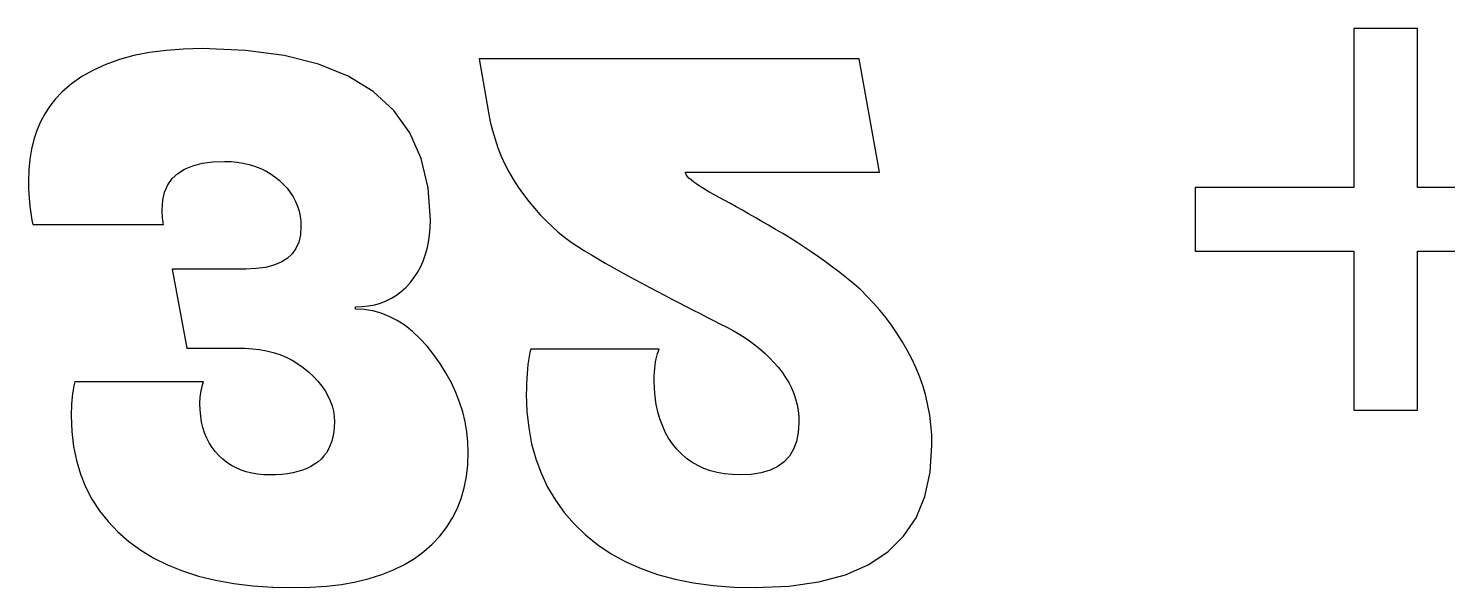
# Model space of a CAD drawing. Extents: x -28 to 1088, y -1245 to 28.
# Drawn here: x 289.8 to 513, y -885.7 to -797.8 of the extents above; entities that cross this region are included whole.
import ezdxf

# ---------------------------------------------------------------- set-up
doc = ezdxf.new("R2010")
doc.units = 0
doc.header["$MEASUREMENT"] = 0
doc.layers.get('0').update_dxf_attribs({"linetype": 'CONTINUOUS'})

msp = doc.modelspace()

# ---------------------------------------------------------------- linework, layer by layer
at = {"color": 7}
for p, q in [((498.302684, -797.750919), (498.302684, -822.750919)), ((508.302684, -822.750919), (508.302684, -797.750919)), ((420.485929, -802.534021), (360.689569, -802.534021)), ((393.160204, -820.370018), (423.687288, -820.370018)), ((498.302684, -822.750919), (473.302684, -822.750919)), ((533.302684, -822.750919), (508.302684, -822.750919)), ((290.488905, -828.602027), (311.068905, -828.602027)), ((473.302684, -832.750919), (498.302684, -832.750919)), ((498.302684, -832.750919), (498.302684, -857.750919)), ((508.302684, -857.750919), (508.302684, -832.750919)), ((508.302684, -832.750919), (533.302684, -832.750919)), ((389.044222, -848.153009), (368.807228, -848.153009)), ((317.357228, -853.298009), (297.120234, -853.298009))]:
    msp.add_line(p, q, dxfattribs=at)
at = {"color": 7, "ltscale": 0.25}
for p, q in [((508.302684, -797.750919), (498.302684, -797.750919)), ((473.302684, -822.750919), (473.302684, -832.750919)), ((498.302684, -857.750919), (508.302684, -857.750919))]:
    msp.add_line(p, q, dxfattribs=at)
at = {"color": 7, "ltscale": 0.065591}
msp.add_line((311.453093, -801.207755), (308.851972, -801.550761), dxfattribs=at)
at = {"color": 7, "ltscale": 0.069163}
msp.add_line((314.211945, -801.001933), (311.453093, -801.207755), dxfattribs=at)
at = {"color": 7, "ltscale": 0.072937}
msp.add_line((317.128617, -800.933341), (314.211945, -801.001933), dxfattribs=at)
at = {"color": 7, "ltscale": 0.170661}
msp.add_line((323.949708, -801.203179), (317.128617, -800.933341), dxfattribs=at)
at = {"color": 7, "ltscale": 0.153915}
msp.add_line((330.052846, -802.012648), (323.949708, -801.203179), dxfattribs=at)
at = {"color": 7, "ltscale": 0.054062}
msp.add_line((301.995441, -803.402975), (300.025422, -804.294764), dxfattribs=at)
at = {"color": 7, "ltscale": 0.05644}
msp.add_line((304.123191, -802.648371), (301.995441, -803.402975), dxfattribs=at)
at = {"color": 7, "ltscale": 0.059185}
msp.add_line((306.408671, -802.030951), (304.123191, -802.648371), dxfattribs=at)
at = {"color": 7, "ltscale": 0.062251}
msp.add_line((308.851972, -801.550761), (306.408671, -802.030951), dxfattribs=at)
at = {"color": 7, "ltscale": 0.138788}
msp.add_line((335.437941, -803.361793), (330.052846, -802.012648), dxfattribs=at)
at = {"color": 7, "ltscale": 0.125869}
msp.add_line((340.104994, -805.250569), (335.437941, -803.361793), dxfattribs=at)
at = {"color": 7, "ltscale": 0.214756}
msp.add_line((360.689569, -802.534021), (362.175899, -810.994686), dxfattribs=at)
at = {"color": 7, "ltscale": 0.453026}
msp.add_line((423.687288, -820.370018), (420.485929, -802.534021), dxfattribs=at)
at = {"color": 7, "ltscale": 0.050603}
msp.add_line((298.213224, -805.323737), (296.558845, -806.489939), dxfattribs=at)
at = {"color": 7, "ltscale": 0.052099}
msp.add_line((300.025422, -804.294764), (298.213224, -805.323737), dxfattribs=at)
at = {"color": 7, "ltscale": 0.115901}
msp.add_line((344.054093, -807.679021), (340.104994, -805.250569), dxfattribs=at)
at = {"color": 7, "ltscale": 0.036146}
msp.add_line((295.062198, -807.793371), (294.062968, -808.83836), dxfattribs=at)
at = {"color": 7, "ltscale": 0.049617}
msp.add_line((296.558845, -806.489939), (295.062198, -807.793371), dxfattribs=at)
at = {"color": 7, "ltscale": 0.109685}
msp.add_line((347.28515, -810.647104), (344.054093, -807.679021), dxfattribs=at)
at = {"color": 7, "ltscale": 0.035913}
msp.add_line((293.168891, -809.961137), (292.379968, -811.161613), dxfattribs=at)
at = {"color": 7, "ltscale": 0.035882}
for p, q in [((294.062968, -808.83836), (293.168891, -809.961137)), ((362.457176, -812.41987), (362.797849, -813.814144))]:
    msp.add_line(p, q, dxfattribs=at)
at = {"color": 7, "ltscale": 0.036856}
msp.add_line((291.696289, -812.439877), (291.117764, -813.795841), dxfattribs=at)
at = {"color": 7, "ltscale": 0.03624}
msp.add_line((292.379968, -811.161613), (291.696289, -812.439877), dxfattribs=at)
at = {"color": 7, "ltscale": 0.107876}
msp.add_line((349.798165, -814.154863), (347.28515, -810.647104), dxfattribs=at)
at = {"color": 7, "ltscale": 0.036317}
msp.add_line((362.175899, -810.994686), (362.457176, -812.41987), dxfattribs=at)
at = {"color": 7, "ltscale": 0.037747}
msp.add_line((291.117764, -813.795841), (290.644392, -815.229594), dxfattribs=at)
at = {"color": 7, "ltscale": 0.11069}
msp.add_line((351.593227, -818.202252), (349.798165, -814.154863), dxfattribs=at)
at = {"color": 7, "ltscale": 0.035523}
msp.add_line((362.797849, -813.814144), (363.198008, -815.177555), dxfattribs=at)
at = {"color": 7, "ltscale": 0.040271}
msp.add_line((290.276264, -816.74109), (290.01329, -818.33033), dxfattribs=at)
at = {"color": 7, "ltscale": 0.038892}
msp.add_line((290.644392, -815.229594), (290.276264, -816.74109), dxfattribs=at)
at = {"color": 7, "ltscale": 0.035241}
msp.add_line((363.198008, -815.177555), (363.657652, -816.510146), dxfattribs=at)
at = {"color": 7, "ltscale": 0.035035}
msp.add_line((363.657652, -816.510146), (364.176782, -817.811828), dxfattribs=at)
at = {"color": 7, "ltscale": 0.041861}
msp.add_line((290.01329, -818.33033), (289.85547, -819.997314), dxfattribs=at)
at = {"color": 7, "ltscale": 0.038059}
msp.add_line((315.658258, -819.334181), (317.133103, -818.956857), dxfattribs=at)
at = {"color": 7, "ltscale": 0.042172}
msp.add_line((317.133103, -818.956857), (318.804708, -818.730489), dxfattribs=at)
at = {"color": 7, "ltscale": 0.046743}
msp.add_line((318.804708, -818.730489), (320.672893, -818.655033), dxfattribs=at)
at = {"color": 7, "ltscale": 0.025308}
msp.add_line((320.672893, -818.655033), (321.684774, -818.684731), dxfattribs=at)
at = {"color": 7, "ltscale": 0.024539}
msp.add_line((321.684774, -818.684731), (322.662291, -818.773914), dxfattribs=at)
at = {"color": 7, "ltscale": 0.023872}
msp.add_line((322.662291, -818.773914), (323.605536, -818.922538), dxfattribs=at)
at = {"color": 7, "ltscale": 0.023312}
msp.add_line((323.605536, -818.922538), (324.514506, -819.130647), dxfattribs=at)
at = {"color": 7, "ltscale": 0.022865}
msp.add_line((324.514506, -819.130647), (325.389113, -819.398197), dxfattribs=at)
at = {"color": 7, "ltscale": 0.117795}
msp.add_line((352.670246, -822.789318), (351.593227, -818.202252), dxfattribs=at)
at = {"color": 7, "ltscale": 0.034908}
msp.add_line((364.176782, -817.811828), (364.755307, -819.082646), dxfattribs=at)
at = {"color": 7, "ltscale": 0.03486}
msp.add_line((364.755307, -819.082646), (365.393228, -820.322555), dxfattribs=at)
at = {"color": 7, "ltscale": 0.043638}
msp.add_line((289.85547, -819.997314), (289.802893, -821.742042), dxfattribs=at)
at = {"color": 7, "ltscale": 0.029958}
msp.add_line((311.725219, -822.352553), (312.413474, -821.371581), dxfattribs=at)
at = {"color": 7, "ltscale": 0.030332}
msp.add_line((312.413474, -821.371581), (313.298399, -820.541521), dxfattribs=at)
at = {"color": 7, "ltscale": 0.031929}
msp.add_line((313.298399, -820.541521), (314.379994, -819.862373), dxfattribs=at)
at = {"color": 7, "ltscale": 0.034577}
msp.add_line((314.379994, -819.862373), (315.658258, -819.334181), dxfattribs=at)
at = {"color": 7, "ltscale": 0.022545}
msp.add_line((325.389113, -819.398197), (326.229536, -819.725188), dxfattribs=at)
at = {"color": 7, "ltscale": 0.022348}
msp.add_line((326.229536, -819.725188), (327.035595, -820.111619), dxfattribs=at)
at = {"color": 7, "ltscale": 0.022282}
msp.add_line((327.035595, -820.111619), (327.807291, -820.557536), dxfattribs=at)
at = {"color": 7, "ltscale": 0.022351}
msp.add_line((327.807291, -820.557536), (328.544804, -821.062894), dxfattribs=at)
at = {"color": 7, "ltscale": 0.022546}
msp.add_line((328.544804, -821.062894), (329.247863, -821.627692), dxfattribs=at)
at = {"color": 7, "ltscale": 0.034895}
msp.add_line((365.393228, -820.322555), (366.090635, -821.531644), dxfattribs=at)
at = {"color": 7, "ltscale": 0.002859}
msp.add_line((393.160204, -820.484368), (393.160204, -820.370018), dxfattribs=at)
at = {"color": 7, "ltscale": 0.006552}
msp.add_line((393.266614, -820.72388), (393.160204, -820.484368), dxfattribs=at)
at = {"color": 7, "ltscale": 0.007957}
msp.add_line((393.44839, -820.98515), (393.266614, -820.72388), dxfattribs=at)
at = {"color": 7, "ltscale": 0.009561}
msp.add_line((393.705622, -821.268132), (393.44839, -820.98515), dxfattribs=at)
at = {"color": 7, "ltscale": 0.011278}
msp.add_line((394.03831, -821.572827), (393.705622, -821.268132), dxfattribs=at)
at = {"color": 7, "ltscale": 0.016122}
msp.add_line((289.802893, -821.742042), (289.809801, -822.386872), dxfattribs=at)
at = {"color": 7, "ltscale": 0.016358}
msp.add_line((289.809801, -822.386872), (289.830348, -823.040853), dxfattribs=at)
at = {"color": 7, "ltscale": 0.0166}
msp.add_line((289.830348, -823.040853), (289.864621, -823.703986), dxfattribs=at)
at = {"color": 7, "ltscale": 0.01685}
msp.add_line((289.864621, -823.703986), (289.912622, -824.37627), dxfattribs=at)
at = {"color": 7, "ltscale": 0.032907}
msp.add_line((310.938539, -824.767277), (311.233544, -823.484482), dxfattribs=at)
at = {"color": 7, "ltscale": 0.030853}
msp.add_line((311.233544, -823.484482), (311.725219, -822.352553), dxfattribs=at)
at = {"color": 7, "ltscale": 0.022287}
msp.add_line((329.247863, -821.627692), (329.899601, -822.23596), dxfattribs=at)
at = {"color": 7, "ltscale": 0.021565}
msp.add_line((329.899601, -822.23596), (330.482702, -822.871638), dxfattribs=at)
at = {"color": 7, "ltscale": 0.020982}
msp.add_line((330.482702, -822.871638), (330.997166, -823.534771), dxfattribs=at)
at = {"color": 7, "ltscale": 0.020551}
msp.add_line((330.997166, -823.534771), (331.443083, -824.225358), dxfattribs=at)
at = {"color": 7, "ltscale": 0.128481}
msp.add_line((353.029222, -827.916015), (352.670246, -822.789318), dxfattribs=at)
at = {"color": 7, "ltscale": 0.03501}
msp.add_line((366.090635, -821.531644), (366.847527, -822.70987), dxfattribs=at)
at = {"color": 7, "ltscale": 0.035203}
msp.add_line((366.847527, -822.70987), (367.663905, -823.857186), dxfattribs=at)
at = {"color": 7, "ltscale": 0.013065}
msp.add_line((394.446454, -821.899234), (394.03831, -821.572827), dxfattribs=at)
at = {"color": 7, "ltscale": 0.014898}
msp.add_line((394.930144, -822.247354), (394.446454, -821.899234), dxfattribs=at)
at = {"color": 7, "ltscale": 0.016758}
msp.add_line((395.489199, -822.617232), (394.930144, -822.247354), dxfattribs=at)
at = {"color": 7, "ltscale": 0.018642}
msp.add_line((396.123801, -823.008822), (395.489199, -822.617232), dxfattribs=at)
at = {"color": 7, "ltscale": 0.020538}
msp.add_line((396.833769, -823.42217), (396.123801, -823.008822), dxfattribs=at)
at = {"color": 7, "ltscale": 0.022448}
msp.add_line((397.619282, -823.857186), (396.833769, -823.42217), dxfattribs=at)
at = {"color": 7, "ltscale": 0.017106}
msp.add_line((289.912622, -824.37627), (289.974441, -825.057706), dxfattribs=at)
at = {"color": 7, "ltscale": 0.017366}
msp.add_line((289.974441, -825.057706), (290.049896, -825.748249), dxfattribs=at)
at = {"color": 7, "ltscale": 0.017635}
msp.add_line((290.049896, -825.748249), (290.13908, -826.447989), dxfattribs=at)
at = {"color": 7, "ltscale": 0.035928}
msp.add_line((310.840204, -826.20103), (310.938539, -824.767277), dxfattribs=at)
at = {"color": 7, "ltscale": 0.020277}
msp.add_line((331.443083, -824.225358), (331.820363, -824.943356), dxfattribs=at)
at = {"color": 7, "ltscale": 0.020171}
msp.add_line((331.820363, -824.943356), (332.129095, -825.688809), dxfattribs=at)
at = {"color": 7, "ltscale": 0.020234}
msp.add_line((332.129095, -825.688809), (332.36919, -826.461716), dxfattribs=at)
at = {"color": 7, "ltscale": 0.035012}
msp.add_line((367.663905, -823.857186), (368.521375, -824.964486), dxfattribs=at)
at = {"color": 7, "ltscale": 0.034414}
msp.add_line((368.521375, -824.964486), (369.401814, -826.022663), dxfattribs=at)
at = {"color": 7, "ltscale": 0.023853}
msp.add_line((398.457282, -824.313375), (397.619282, -823.857186), dxfattribs=at)
at = {"color": 7, "ltscale": 0.024753}
msp.add_line((399.32507, -824.790156), (398.457282, -824.313375), dxfattribs=at)
at = {"color": 7, "ltscale": 0.025654}
msp.add_line((400.222646, -825.287484), (399.32507, -824.790156), dxfattribs=at)
at = {"color": 7, "ltscale": 0.026551}
msp.add_line((401.14983, -825.805447), (400.222646, -825.287484), dxfattribs=at)
at = {"color": 7, "ltscale": 0.027452}
msp.add_line((402.106801, -826.343956), (401.14983, -825.805447), dxfattribs=at)
at = {"color": 7, "ltscale": 0.017907}
msp.add_line((290.13908, -826.447989), (290.241991, -827.156835), dxfattribs=at)
at = {"color": 7, "ltscale": 0.018186}
msp.add_line((290.241991, -827.156835), (290.358539, -827.874877), dxfattribs=at)
at = {"color": 7, "ltscale": 0.018469}
msp.add_line((290.358539, -827.874877), (290.488905, -828.602027), dxfattribs=at)
at = {"color": 7, "ltscale": 0.005746}
msp.add_line((310.842537, -826.430852), (310.840204, -826.20103), dxfattribs=at)
at = {"color": 7, "ltscale": 0.005804}
msp.add_line((310.849356, -826.662917), (310.842537, -826.430852), dxfattribs=at)
at = {"color": 7, "ltscale": 0.005867}
msp.add_line((310.86084, -826.897315), (310.849356, -826.662917), dxfattribs=at)
at = {"color": 7, "ltscale": 0.005931}
msp.add_line((310.876811, -827.134001), (310.86084, -826.897315), dxfattribs=at)
at = {"color": 7, "ltscale": 0.005995}
msp.add_line((310.897447, -827.37293), (310.876811, -827.134001), dxfattribs=at)
at = {"color": 7, "ltscale": 0.006064}
msp.add_line((310.922569, -827.614191), (310.897447, -827.37293), dxfattribs=at)
at = {"color": 7, "ltscale": 0.006133}
msp.add_line((310.952266, -827.857696), (310.922569, -827.614191), dxfattribs=at)
at = {"color": 7, "ltscale": 0.006206}
msp.add_line((310.98663, -828.103533), (310.952266, -827.857696), dxfattribs=at)
at = {"color": 7, "ltscale": 0.006278}
msp.add_line((311.025479, -828.351614), (310.98663, -828.103533), dxfattribs=at)
at = {"color": 7, "ltscale": 0.020462}
msp.add_line((332.36919, -826.461716), (332.540738, -827.262034), dxfattribs=at)
at = {"color": 7, "ltscale": 0.020854}
msp.add_line((332.540738, -827.262034), (332.643649, -828.089806), dxfattribs=at)
at = {"color": 7, "ltscale": 0.021398}
msp.add_line((332.643649, -828.089806), (332.677923, -828.945033), dxfattribs=at)
at = {"color": 7, "ltscale": 0.029738}
msp.add_line((352.997191, -829.105096), (353.029222, -827.916015), dxfattribs=at)
at = {"color": 7, "ltscale": 0.033856}
msp.add_line((369.401814, -826.022663), (370.305042, -827.031673), dxfattribs=at)
at = {"color": 7, "ltscale": 0.033344}
msp.add_line((370.305042, -827.031673), (371.231149, -827.991471), dxfattribs=at)
at = {"color": 7, "ltscale": 0.03288}
msp.add_line((371.231149, -827.991471), (372.180045, -828.902146), dxfattribs=at)
at = {"color": 7, "ltscale": 0.028353}
msp.add_line((403.09356, -826.903012), (402.106801, -826.343956), dxfattribs=at)
at = {"color": 7, "ltscale": 0.029252}
msp.add_line((404.109928, -827.482704), (403.09356, -826.903012), dxfattribs=at)
at = {"color": 7, "ltscale": 0.030153}
msp.add_line((405.156082, -828.082942), (404.109928, -827.482704), dxfattribs=at)
at = {"color": 7, "ltscale": 0.031053}
msp.add_line((406.231935, -828.703771), (405.156082, -828.082942), dxfattribs=at)
at = {"color": 7, "ltscale": 0.006354}
msp.add_line((311.068905, -828.602027), (311.025479, -828.351614), dxfattribs=at)
at = {"color": 7, "ltscale": 0.028926}
msp.add_line((332.590982, -830.204994), (332.330341, -831.332302), dxfattribs=at)
at = {"color": 7, "ltscale": 0.031574}
msp.add_line((332.677923, -828.945033), (332.590982, -830.204994), dxfattribs=at)
at = {"color": 7, "ltscale": 0.02773}
msp.add_line((352.741126, -831.34603), (352.901189, -830.24842), dxfattribs=at)
at = {"color": 7, "ltscale": 0.028684}
msp.add_line((352.901189, -830.24842), (352.997191, -829.105096), dxfattribs=at)
at = {"color": 7, "ltscale": 0.032468}
msp.add_line((372.180045, -828.902146), (373.151911, -829.763653), dxfattribs=at)
at = {"color": 7, "ltscale": 0.032106}
msp.add_line((373.151911, -829.763653), (374.146565, -830.575994), dxfattribs=at)
at = {"color": 7, "ltscale": 0.031956}
msp.add_line((407.337575, -829.345192), (406.231935, -828.703771), dxfattribs=at)
at = {"color": 7, "ltscale": 0.032549}
msp.add_line((408.45802, -830.008324), (407.337575, -829.345192), dxfattribs=at)
at = {"color": 7, "ltscale": 0.032846}
msp.add_line((409.578554, -830.694336), (408.45802, -830.008324), dxfattribs=at)
at = {"color": 7, "ltscale": 0.026378}
msp.add_line((331.895908, -832.327002), (331.287595, -833.189093), dxfattribs=at)
at = {"color": 7, "ltscale": 0.027136}
msp.add_line((332.330341, -831.332302), (331.895908, -832.327002), dxfattribs=at)
at = {"color": 7, "ltscale": 0.026164}
msp.add_line((352.228905, -833.404021), (352.517001, -832.397882), dxfattribs=at)
at = {"color": 7, "ltscale": 0.026887}
msp.add_line((352.517001, -832.397882), (352.741126, -831.34603), dxfattribs=at)
at = {"color": 7, "ltscale": 0.0318}
msp.add_line((374.146565, -830.575994), (375.164188, -831.339166), dxfattribs=at)
at = {"color": 7, "ltscale": 0.031546}
msp.add_line((375.164188, -831.339166), (376.204601, -832.053171), dxfattribs=at)
at = {"color": 7, "ltscale": 0.031351}
msp.add_line((376.204601, -832.053171), (377.267893, -832.718009), dxfattribs=at)
at = {"color": 7, "ltscale": 0.033146}
msp.add_line((410.698998, -831.403183), (409.578554, -830.694336), dxfattribs=at)
at = {"color": 7, "ltscale": 0.033455}
msp.add_line((411.819442, -832.134908), (410.698998, -831.403183), dxfattribs=at)
at = {"color": 7, "ltscale": 0.033772}
msp.add_line((412.939887, -832.889512), (411.819442, -832.134908), dxfattribs=at)
at = {"color": 7, "ltscale": 0.030533}
msp.add_line((329.549776, -834.515358), (328.420091, -834.979534), dxfattribs=at)
at = {"color": 7, "ltscale": 0.028171}
msp.add_line((330.505581, -833.91853), (329.549776, -834.515358), dxfattribs=at)
at = {"color": 7, "ltscale": 0.026735}
msp.add_line((331.287595, -833.189093), (330.505581, -833.91853), dxfattribs=at)
at = {"color": 7, "ltscale": 0.025122}
msp.add_line((351.460618, -835.279069), (351.876747, -834.364402), dxfattribs=at)
at = {"color": 7, "ltscale": 0.025573}
msp.add_line((351.876747, -834.364402), (352.228905, -833.404021), dxfattribs=at)
at = {"color": 7, "ltscale": 0.031404}
msp.add_line((377.267893, -832.718009), (378.348949, -833.357724), dxfattribs=at)
at = {"color": 7, "ltscale": 0.03166}
msp.add_line((378.348949, -833.357724), (379.442567, -833.996274), dxfattribs=at)
at = {"color": 7, "ltscale": 0.031917}
msp.add_line((379.442567, -833.996274), (380.548745, -834.633701), dxfattribs=at)
at = {"color": 7, "ltscale": 0.032175}
msp.add_line((380.548745, -834.633701), (381.667485, -835.269963), dxfattribs=at)
at = {"color": 7, "ltscale": 0.034096}
msp.add_line((414.060421, -833.666995), (412.939887, -832.889512), dxfattribs=at)
at = {"color": 7, "ltscale": 0.034423}
msp.add_line((415.180865, -834.467312), (414.060421, -833.666995), dxfattribs=at)
at = {"color": 7, "ltscale": 0.034759}
msp.add_line((416.301309, -835.290509), (415.180865, -834.467312), dxfattribs=at)
at = {"color": 7, "ltscale": 0.31676}
msp.add_line((312.440929, -835.576362), (314.727575, -848.038703), dxfattribs=at)
at = {"color": 7, "ltscale": 0.288691}
msp.add_line((323.988557, -835.576362), (312.440929, -835.576362), dxfattribs=at)
at = {"color": 7, "ltscale": 0.041307}
msp.add_line((325.639526, -835.510058), (323.988557, -835.576362), dxfattribs=at)
at = {"color": 7, "ltscale": 0.037263}
msp.add_line((327.116704, -835.3111), (325.639526, -835.510058), dxfattribs=at)
at = {"color": 7, "ltscale": 0.033622}
msp.add_line((328.420091, -834.979534), (327.116704, -835.3111), dxfattribs=at)
at = {"color": 7, "ltscale": 0.02468}
msp.add_line((349.827863, -837.748703), (350.436176, -836.97122), dxfattribs=at)
at = {"color": 7, "ltscale": 0.024671}
msp.add_line((350.436176, -836.97122), (350.980427, -836.148024), dxfattribs=at)
at = {"color": 7, "ltscale": 0.02482}
msp.add_line((350.980427, -836.148024), (351.460618, -835.279069), dxfattribs=at)
at = {"color": 7, "ltscale": 0.032434}
msp.add_line((381.667485, -835.269963), (382.798786, -835.905058), dxfattribs=at)
at = {"color": 7, "ltscale": 0.032697}
msp.add_line((382.798786, -835.905058), (383.942737, -836.539031), dxfattribs=at)
at = {"color": 7, "ltscale": 0.032957}
msp.add_line((383.942737, -836.539031), (385.09916, -837.171883), dxfattribs=at)
at = {"color": 7, "ltscale": 0.0351}
msp.add_line((417.421754, -836.136584), (416.301309, -835.290509), dxfattribs=at)
at = {"color": 7, "ltscale": 0.03545}
msp.add_line((418.542288, -837.005539), (417.421754, -836.136584), dxfattribs=at)
at = {"color": 7, "ltscale": 0.035683}
msp.add_line((419.645595, -837.911055), (418.542288, -837.005539), dxfattribs=at)
at = {"color": 7, "ltscale": 0.023468}
msp.add_line((347.711598, -839.672919), (348.460504, -839.106955), dxfattribs=at)
at = {"color": 7, "ltscale": 0.023835}
msp.add_line((348.460504, -839.106955), (349.165896, -838.46558), dxfattribs=at)
at = {"color": 7, "ltscale": 0.024394}
msp.add_line((349.165896, -838.46558), (349.827863, -837.748703), dxfattribs=at)
at = {"color": 7, "ltscale": 0.03322}
msp.add_line((385.09916, -837.171883), (386.268233, -837.803568), dxfattribs=at)
at = {"color": 7, "ltscale": 0.033484}
msp.add_line((386.268233, -837.803568), (387.449868, -838.434132), dxfattribs=at)
at = {"color": 7, "ltscale": 0.033748}
msp.add_line((387.449868, -838.434132), (388.644063, -839.06353), dxfattribs=at)
at = {"color": 7, "ltscale": 0.03356}
msp.add_line((388.644063, -839.06353), (389.833683, -839.685481), dxfattribs=at)
at = {"color": 7, "ltscale": 0.035849}
msp.add_line((420.714539, -838.86686), (419.645595, -837.911055), dxfattribs=at)
at = {"color": 7, "ltscale": 0.036082}
msp.add_line((421.7493, -839.872999), (420.714539, -838.86686), dxfattribs=at)
at = {"color": 7, "ltscale": 0.026343}
msp.add_line((341.252893, -841.52168), (342.305956, -841.483952), dxfattribs=at)
at = {"color": 7, "ltscale": 0.008575}
msp.add_line((341.252893, -841.864686), (341.252893, -841.52168), dxfattribs=at)
at = {"color": 7, "ltscale": 0.025397}
msp.add_line((342.305956, -841.483952), (343.315504, -841.370768), dxfattribs=at)
at = {"color": 7, "ltscale": 0.024609}
msp.add_line((343.315504, -841.370768), (344.281627, -841.182128), dxfattribs=at)
at = {"color": 7, "ltscale": 0.023992}
msp.add_line((344.281627, -841.182128), (345.204235, -840.917987), dxfattribs=at)
at = {"color": 7, "ltscale": 0.023564}
msp.add_line((345.204235, -840.917987), (346.083508, -840.578436), dxfattribs=at)
at = {"color": 7, "ltscale": 0.023328}
msp.add_line((346.083508, -840.578436), (346.919265, -840.163428), dxfattribs=at)
at = {"color": 7, "ltscale": 0.023297}
msp.add_line((346.919265, -840.163428), (347.711598, -839.672919), dxfattribs=at)
at = {"color": 7, "ltscale": 0.032922}
msp.add_line((389.833683, -839.685481), (391.00168, -840.293749), dxfattribs=at)
at = {"color": 7, "ltscale": 0.032278}
msp.add_line((391.00168, -840.293749), (392.147785, -840.888289), dxfattribs=at)
at = {"color": 7, "ltscale": 0.031641}
msp.add_line((392.147785, -840.888289), (393.272266, -841.469103), dxfattribs=at)
at = {"color": 7, "ltscale": 0.031001}
msp.add_line((393.272266, -841.469103), (394.375036, -842.036189), dxfattribs=at)
at = {"color": 7, "ltscale": 0.036373}
msp.add_line((422.749696, -840.929427), (421.7493, -839.872999), dxfattribs=at)
at = {"color": 7, "ltscale": 0.036728}
msp.add_line((423.715819, -842.036189), (422.749696, -840.929427), dxfattribs=at)
at = {"color": 7, "ltscale": 0.034518}
msp.add_line((342.631735, -841.936732), (341.252893, -841.864686), dxfattribs=at)
at = {"color": 7, "ltscale": 0.034103}
msp.add_line((343.978637, -842.152827), (342.631735, -841.936732), dxfattribs=at)
at = {"color": 7, "ltscale": 0.03408}
msp.add_line((345.293419, -842.51297), (343.978637, -842.152827), dxfattribs=at)
at = {"color": 7, "ltscale": 0.034459}
msp.add_line((346.576259, -843.017161), (345.293419, -842.51297), dxfattribs=at)
at = {"color": 7, "ltscale": 0.035221}
msp.add_line((347.827069, -843.665445), (346.576259, -843.017161), dxfattribs=at)
at = {"color": 7, "ltscale": 0.036342}
msp.add_line((349.045849, -844.457777), (347.827069, -843.665445), dxfattribs=at)
at = {"color": 7, "ltscale": 0.030359}
msp.add_line((394.375036, -842.036189), (395.456002, -842.589547), dxfattribs=at)
at = {"color": 7, "ltscale": 0.029722}
msp.add_line((395.456002, -842.589547), (396.515346, -843.129223), dxfattribs=at)
at = {"color": 7, "ltscale": 0.029082}
msp.add_line((396.515346, -843.129223), (397.552978, -843.655127), dxfattribs=at)
at = {"color": 7, "ltscale": 0.028442}
msp.add_line((397.552978, -843.655127), (398.568806, -844.167348), dxfattribs=at)
at = {"color": 7, "ltscale": 0.037141}
msp.add_line((424.647669, -843.193239), (423.715819, -842.036189), dxfattribs=at)
at = {"color": 7, "ltscale": 0.03761}
msp.add_line((425.545155, -844.400624), (424.647669, -843.193239), dxfattribs=at)
at = {"color": 7, "ltscale": 0.037794}
msp.add_line((350.232687, -845.394157), (349.045849, -844.457777), dxfattribs=at)
at = {"color": 7, "ltscale": 0.039535}
msp.add_line((351.387405, -846.47463), (350.232687, -845.394157), dxfattribs=at)
at = {"color": 7, "ltscale": 0.027802}
msp.add_line((398.568806, -844.167348), (399.562923, -844.665841), dxfattribs=at)
at = {"color": 7, "ltscale": 0.027276}
msp.add_line((399.562923, -844.665841), (400.529584, -845.171782), dxfattribs=at)
at = {"color": 7, "ltscale": 0.026894}
msp.add_line((400.529584, -845.171782), (401.463138, -845.706299), dxfattribs=at)
at = {"color": 7, "ltscale": 0.026549}
msp.add_line((401.463138, -845.706299), (402.363495, -846.269392), dxfattribs=at)
at = {"color": 7, "ltscale": 0.038134}
msp.add_line((426.408367, -845.658253), (425.545155, -844.400624), dxfattribs=at)
at = {"color": 7, "ltscale": 0.038714}
msp.add_line((427.237306, -846.96626), (426.408367, -845.658253), dxfattribs=at)
at = {"color": 7, "ltscale": 0.228667}
msp.add_line((314.727575, -848.038703), (323.874252, -848.038703), dxfattribs=at)
at = {"color": 7, "ltscale": 0.029289}
msp.add_line((323.874252, -848.038703), (325.044402, -848.096439), dxfattribs=at)
at = {"color": 7, "ltscale": 0.028493}
msp.add_line((325.044402, -848.096439), (326.176959, -848.223889), dxfattribs=at)
at = {"color": 7, "ltscale": 0.027808}
msp.add_line((326.176959, -848.223889), (327.271653, -848.421142), dxfattribs=at)
at = {"color": 7, "ltscale": 0.041533}
msp.add_line((352.510182, -847.699107), (351.387405, -846.47463), dxfattribs=at)
at = {"color": 7, "ltscale": 0.043752}
msp.add_line((353.600929, -849.067677), (352.510182, -847.699107), dxfattribs=at)
at = {"color": 7, "ltscale": 0.014492}
msp.add_line((368.807228, -848.153009), (368.676862, -848.717852), dxfattribs=at)
at = {"color": 7, "ltscale": 0.00925}
msp.add_line((388.892144, -848.490318), (389.044222, -848.153009), dxfattribs=at)
at = {"color": 7, "ltscale": 0.026246}
msp.add_line((402.363495, -846.269392), (403.230745, -846.861062), dxfattribs=at)
at = {"color": 7, "ltscale": 0.025985}
msp.add_line((403.230745, -846.861062), (404.064798, -847.481308), dxfattribs=at)
at = {"color": 7, "ltscale": 0.025768}
msp.add_line((404.064798, -847.481308), (404.865653, -848.130175), dxfattribs=at)
at = {"color": 7, "ltscale": 0.025597}
msp.add_line((404.865653, -848.130175), (405.633402, -848.807573), dxfattribs=at)
at = {"color": 7, "ltscale": 0.03934}
msp.add_line((428.031881, -848.324512), (427.237306, -846.96626), dxfattribs=at)
at = {"color": 7, "ltscale": 0.027255}
msp.add_line((327.271653, -848.421142), (328.328664, -848.688109), dxfattribs=at)
at = {"color": 7, "ltscale": 0.026838}
msp.add_line((328.328664, -848.688109), (329.347992, -849.024834), dxfattribs=at)
at = {"color": 7, "ltscale": 0.026559}
msp.add_line((329.347992, -849.024834), (330.329547, -849.431274), dxfattribs=at)
at = {"color": 7, "ltscale": 0.026428}
msp.add_line((330.329547, -849.431274), (331.27333, -849.907471), dxfattribs=at)
at = {"color": 7, "ltscale": 0.026447}
msp.add_line((331.27333, -849.907471), (332.179429, -850.453428), dxfattribs=at)
at = {"color": 7, "ltscale": 0.026611}
msp.add_line((332.179429, -850.453428), (333.047755, -851.069098), dxfattribs=at)
at = {"color": 7, "ltscale": 0.044329}
msp.add_line((354.621872, -850.517444), (353.600929, -849.067677), dxfattribs=at)
at = {"color": 7, "ltscale": 0.016671}
msp.add_line((368.457403, -849.943495), (368.36822, -850.60434), dxfattribs=at)
at = {"color": 7, "ltscale": 0.015931}
msp.add_line((368.560314, -849.314635), (368.457403, -849.943495), dxfattribs=at)
at = {"color": 7, "ltscale": 0.015201}
msp.add_line((368.676862, -848.717852), (368.560314, -849.314635), dxfattribs=at)
at = {"color": 7, "ltscale": 0.012847}
msp.add_line((388.371937, -850.691235), (388.443984, -850.182424), dxfattribs=at)
at = {"color": 7, "ltscale": 0.012064}
msp.add_line((388.443984, -850.182424), (388.532001, -849.707975), dxfattribs=at)
at = {"color": 7, "ltscale": 0.011309}
msp.add_line((388.532001, -849.707975), (388.636078, -849.267756), dxfattribs=at)
at = {"color": 7, "ltscale": 0.010581}
msp.add_line((388.636078, -849.267756), (388.756126, -848.8619), dxfattribs=at)
at = {"color": 7, "ltscale": 0.009892}
msp.add_line((388.756126, -848.8619), (388.892144, -848.490318), dxfattribs=at)
at = {"color": 7, "ltscale": 0.025473}
msp.add_line((405.633402, -848.807573), (406.368043, -849.513593), dxfattribs=at)
at = {"color": 7, "ltscale": 0.025393}
msp.add_line((406.368043, -849.513593), (407.069487, -850.24819), dxfattribs=at)
at = {"color": 7, "ltscale": 0.02536}
msp.add_line((407.069487, -850.24819), (407.737734, -851.011362), dxfattribs=at)
at = {"color": 7, "ltscale": 0.039446}
msp.add_line((428.77047, -849.718832), (428.031881, -848.324512), dxfattribs=at)
at = {"color": 7, "ltscale": 0.039066}
msp.add_line((429.431359, -851.134819), (428.77047, -849.718832), dxfattribs=at)
at = {"color": 7, "ltscale": 0.026923}
msp.add_line((333.047755, -851.069098), (333.878399, -851.754527), dxfattribs=at)
at = {"color": 7, "ltscale": 0.026488}
msp.add_line((333.878399, -851.754527), (334.649557, -852.481093), dxfattribs=at)
at = {"color": 7, "ltscale": 0.02528}
msp.add_line((334.649557, -852.481093), (335.339606, -853.220265), dxfattribs=at)
at = {"color": 7, "ltscale": 0.043227}
msp.add_line((355.535418, -851.98547), (354.621872, -850.517444), dxfattribs=at)
at = {"color": 7, "ltscale": 0.042271}
msp.add_line((356.341477, -853.4718), (355.535418, -851.98547), dxfattribs=at)
at = {"color": 7, "ltscale": 0.018959}
msp.add_line((368.231035, -852.022077), (368.182945, -852.778924), dxfattribs=at)
at = {"color": 7, "ltscale": 0.018188}
msp.add_line((368.292764, -851.297171), (368.231035, -852.022077), dxfattribs=at)
at = {"color": 7, "ltscale": 0.017423}
msp.add_line((368.36822, -850.60434), (368.292764, -851.297171), dxfattribs=at)
at = {"color": 7, "ltscale": 0.016151}
msp.add_line((388.243905, -853.069353), (388.25189, -852.423357), dxfattribs=at)
at = {"color": 7, "ltscale": 0.015304}
msp.add_line((388.25189, -852.423357), (388.275935, -851.81168), dxfattribs=at)
at = {"color": 7, "ltscale": 0.014469}
msp.add_line((388.275935, -851.81168), (388.315951, -851.234321), dxfattribs=at)
at = {"color": 7, "ltscale": 0.013649}
msp.add_line((388.315951, -851.234321), (388.371937, -850.691235), dxfattribs=at)
at = {"color": 7, "ltscale": 0.025026}
msp.add_line((407.737734, -851.011362), (408.356903, -851.797952), dxfattribs=at)
at = {"color": 7, "ltscale": 0.024428}
msp.add_line((408.356903, -851.797952), (408.910845, -852.60289), dxfattribs=at)
at = {"color": 7, "ltscale": 0.023933}
msp.add_line((408.910845, -852.60289), (409.399559, -853.426087), dxfattribs=at)
at = {"color": 7, "ltscale": 0.038787}
msp.add_line((430.014461, -852.572564), (429.431359, -851.134819), dxfattribs=at)
at = {"color": 7, "ltscale": 0.038613}
msp.add_line((430.519773, -854.032067), (430.014461, -852.572564), dxfattribs=at)
at = {"color": 7, "ltscale": 0.012628}
msp.add_line((296.828728, -854.646032), (296.754349, -855.145647), dxfattribs=at)
at = {"color": 7, "ltscale": 0.012054}
msp.add_line((296.914412, -854.171539), (296.828728, -854.646032), dxfattribs=at)
at = {"color": 7, "ltscale": 0.011493}
msp.add_line((297.011581, -853.722213), (296.914412, -854.171539), dxfattribs=at)
at = {"color": 7, "ltscale": 0.010947}
msp.add_line((297.120234, -853.298009), (297.011581, -853.722213), dxfattribs=at)
at = {"color": 7, "ltscale": 0.008718}
msp.add_line((316.928448, -855.013039), (316.991343, -854.670033), dxfattribs=at)
at = {"color": 7, "ltscale": 0.008774}
msp.add_line((316.991343, -854.670033), (317.065722, -854.327027), dxfattribs=at)
at = {"color": 7, "ltscale": 0.008839}
msp.add_line((317.065722, -854.327027), (317.151406, -853.984021), dxfattribs=at)
at = {"color": 7, "ltscale": 0.008913}
msp.add_line((317.151406, -853.984021), (317.248665, -853.641015), dxfattribs=at)
at = {"color": 7, "ltscale": 0.008994}
msp.add_line((317.248665, -853.641015), (317.357228, -853.298009), dxfattribs=at)
at = {"color": 7, "ltscale": 0.024184}
msp.add_line((335.339606, -853.220265), (335.948457, -853.971998), dxfattribs=at)
at = {"color": 7, "ltscale": 0.023218}
msp.add_line((335.948457, -853.971998), (336.476021, -854.736337), dxfattribs=at)
at = {"color": 7, "ltscale": 0.022402}
msp.add_line((336.476021, -854.736337), (336.922566, -855.513237), dxfattribs=at)
at = {"color": 7, "ltscale": 0.041472}
msp.add_line((357.04005, -854.976432), (356.341477, -853.4718), dxfattribs=at)
at = {"color": 7, "ltscale": 0.021324}
msp.add_line((368.128125, -854.388755), (368.121216, -855.241695), dxfattribs=at)
at = {"color": 7, "ltscale": 0.020529}
msp.add_line((368.148671, -853.567847), (368.128125, -854.388755), dxfattribs=at)
at = {"color": 7, "ltscale": 0.019742}
msp.add_line((368.182945, -852.778924), (368.148671, -853.567847), dxfattribs=at)
at = {"color": 7, "ltscale": 0.033069}
msp.add_line((388.279345, -854.391626), (388.243905, -853.069353), dxfattribs=at)
at = {"color": 7, "ltscale": 0.031824}
msp.add_line((388.385665, -855.660156), (388.279345, -854.391626), dxfattribs=at)
at = {"color": 7, "ltscale": 0.023552}
msp.add_line((409.399559, -853.426087), (409.823135, -854.267586), dxfattribs=at)
at = {"color": 7, "ltscale": 0.023288}
msp.add_line((409.823135, -854.267586), (410.181663, -855.127344), dxfattribs=at)
at = {"color": 7, "ltscale": 0.038542}
msp.add_line((430.947387, -855.513237), (430.519773, -854.032067), dxfattribs=at)
at = {"color": 7, "ltscale": 0.015023}
msp.add_line((296.600028, -856.795495), (296.571406, -857.395733), dxfattribs=at)
at = {"color": 7, "ltscale": 0.014413}
msp.add_line((296.640044, -856.220379), (296.600028, -856.795495), dxfattribs=at)
at = {"color": 7, "ltscale": 0.013809}
msp.add_line((296.691454, -855.67043), (296.640044, -856.220379), dxfattribs=at)
at = {"color": 7, "ltscale": 0.013213}
msp.add_line((296.754349, -855.145647), (296.691454, -855.67043), dxfattribs=at)
at = {"color": 7, "ltscale": 0.008576}
msp.add_line((316.785611, -856.728024), (316.791264, -856.385018), dxfattribs=at)
at = {"color": 7, "ltscale": 0.025207}
msp.add_line((316.815309, -857.735867), (316.785611, -856.728024), dxfattribs=at)
at = {"color": 7, "ltscale": 0.008586}
msp.add_line((316.791264, -856.385018), (316.808401, -856.042012), dxfattribs=at)
at = {"color": 7, "ltscale": 0.008605}
msp.add_line((316.808401, -856.042012), (316.837022, -855.699006), dxfattribs=at)
at = {"color": 7, "ltscale": 0.008632}
msp.add_line((316.837022, -855.699006), (316.877038, -855.356045), dxfattribs=at)
at = {"color": 7, "ltscale": 0.008671}
msp.add_line((316.877038, -855.356045), (316.928448, -855.013039), dxfattribs=at)
at = {"color": 7, "ltscale": 0.021747}
msp.add_line((336.922566, -855.513237), (337.287823, -856.302698), dxfattribs=at)
at = {"color": 7, "ltscale": 0.021273}
msp.add_line((337.287823, -856.302698), (337.571971, -857.104765), dxfattribs=at)
at = {"color": 7, "ltscale": 0.020988}
msp.add_line((337.571971, -857.104765), (337.774921, -857.919393), dxfattribs=at)
at = {"color": 7, "ltscale": 0.040841}
msp.add_line((357.631137, -856.499368), (357.04005, -854.976432), dxfattribs=at)
at = {"color": 7, "ltscale": 0.040383}
for p, q in [((358.114826, -858.040562), (357.631137, -856.499368)), ((358.974539, -864.388371), (358.920796, -862.773964))]:
    msp.add_line(p, q, dxfattribs=at)
at = {"color": 7, "ltscale": 0.067825}
msp.add_line((368.121216, -855.241695), (368.214437, -857.953084), dxfattribs=at)
at = {"color": 7, "ltscale": 0.030691}
msp.add_line((388.562865, -856.874943), (388.385665, -855.660156), dxfattribs=at)
at = {"color": 7, "ltscale": 0.029682}
msp.add_line((388.811035, -858.035986), (388.562865, -856.874943), dxfattribs=at)
at = {"color": 7, "ltscale": 0.023144}
msp.add_line((410.181663, -855.127344), (410.474873, -856.00545), dxfattribs=at)
at = {"color": 7, "ltscale": 0.023123}
msp.add_line((410.474873, -856.00545), (410.702946, -856.901815), dxfattribs=at)
at = {"color": 7, "ltscale": 0.023227}
msp.add_line((410.702946, -856.901815), (410.86588, -857.816482), dxfattribs=at)
at = {"color": 7, "ltscale": 0.038577}
msp.add_line((431.297301, -857.01612), (430.947387, -855.513237), dxfattribs=at)
at = {"color": 7, "ltscale": 0.038718}
msp.add_line((431.569337, -858.540761), (431.297301, -857.01612), dxfattribs=at)
at = {"color": 7, "ltscale": 0.016264}
msp.add_line((296.55427, -858.021138), (296.548617, -858.671665), dxfattribs=at)
at = {"color": 7, "ltscale": 0.061054}
msp.add_line((296.548617, -858.671665), (296.638877, -861.112139), dxfattribs=at)
at = {"color": 7, "ltscale": 0.015641}
msp.add_line((296.571406, -857.395733), (296.55427, -858.021138), dxfattribs=at)
at = {"color": 7, "ltscale": 0.024241}
msp.add_line((316.904492, -858.701407), (316.815309, -857.735867), dxfattribs=at)
at = {"color": 7, "ltscale": 0.023378}
msp.add_line((317.053072, -859.624643), (316.904492, -858.701407), dxfattribs=at)
at = {"color": 7, "ltscale": 0.020903}
msp.add_line((337.774921, -857.919393), (337.896674, -858.746582), dxfattribs=at)
at = {"color": 7, "ltscale": 0.021019}
msp.add_line((337.896674, -858.746582), (337.937228, -859.586377), dxfattribs=at)
at = {"color": 7, "ltscale": 0.040105}
for p, q in [((358.49094, -859.60006), (358.114826, -858.040562)), ((358.920796, -862.773964), (358.759656, -861.17786))]:
    msp.add_line(p, q, dxfattribs=at)
at = {"color": 7, "ltscale": 0.065388}
msp.add_line((368.214437, -857.953084), (368.49401, -860.553622), dxfattribs=at)
at = {"color": 7, "ltscale": 0.028809}
msp.add_line((389.129996, -859.143331), (388.811035, -858.035986), dxfattribs=at)
at = {"color": 7, "ltscale": 0.028084}
msp.add_line((389.519837, -860.196888), (389.129996, -859.143331), dxfattribs=at)
at = {"color": 7, "ltscale": 0.023452}
msp.add_line((410.86588, -857.816482), (410.963677, -858.749453), dxfattribs=at)
at = {"color": 7, "ltscale": 0.023795}
msp.add_line((410.963677, -858.749453), (410.996246, -859.700683), dxfattribs=at)
at = {"color": 7, "ltscale": 0.038963}
msp.add_line((431.763764, -860.087114), (431.569337, -858.540761), dxfattribs=at)
at = {"color": 7, "ltscale": 0.058801}
msp.add_line((296.638877, -861.112139), (296.909837, -863.448537), dxfattribs=at)
at = {"color": 7, "ltscale": 0.02263}
msp.add_line((317.261226, -860.505576), (317.053072, -859.624643), dxfattribs=at)
at = {"color": 7, "ltscale": 0.022008}
msp.add_line((317.528776, -861.344249), (317.261226, -860.505576), dxfattribs=at)
at = {"color": 7, "ltscale": 0.021521}
msp.add_line((317.855722, -862.140574), (317.528776, -861.344249), dxfattribs=at)
at = {"color": 7, "ltscale": 0.018715}
msp.add_line((337.834317, -861.191588), (337.705746, -861.929055), dxfattribs=at)
at = {"color": 7, "ltscale": 0.019617}
msp.add_line((337.911478, -860.410695), (337.834317, -861.191588), dxfattribs=at)
at = {"color": 7, "ltscale": 0.020618}
msp.add_line((337.937228, -859.586377), (337.911478, -860.410695), dxfattribs=at)
at = {"color": 7, "ltscale": 0.040013}
msp.add_line((358.759656, -861.17786), (358.49094, -859.60006), dxfattribs=at)
at = {"color": 7, "ltscale": 0.06332}
msp.add_line((368.49401, -860.553622), (368.959845, -863.043219), dxfattribs=at)
at = {"color": 7, "ltscale": 0.027523}
msp.add_line((389.980647, -861.196747), (389.519837, -860.196888), dxfattribs=at)
at = {"color": 7, "ltscale": 0.027131}
msp.add_line((390.512248, -862.142862), (389.980647, -861.196747), dxfattribs=at)
at = {"color": 7, "ltscale": 0.035669}
msp.add_line((410.903653, -861.264756), (410.625785, -862.66419), dxfattribs=at)
at = {"color": 7, "ltscale": 0.03917}
msp.add_line((410.996246, -859.700683), (410.903653, -861.264756), dxfattribs=at)
at = {"color": 7, "ltscale": 0.039311}
msp.add_line((431.880313, -861.655224), (431.763764, -860.087114), dxfattribs=at)
at = {"color": 7, "ltscale": 0.039758}
msp.add_line((431.919252, -863.245048), (431.880313, -861.655224), dxfattribs=at)
at = {"color": 7, "ltscale": 0.05694}
msp.add_line((296.909837, -863.448537), (297.361496, -865.680902), dxfattribs=at)
at = {"color": 7, "ltscale": 0.021182}
msp.add_line((318.242153, -862.894595), (317.855722, -862.140574), dxfattribs=at)
at = {"color": 7, "ltscale": 0.020997}
msp.add_line((318.68807, -863.606312), (318.242153, -862.894595), dxfattribs=at)
at = {"color": 7, "ltscale": 0.020969}
msp.add_line((319.193472, -864.275726), (318.68807, -863.606312), dxfattribs=at)
at = {"color": 7, "ltscale": 0.016384}
msp.add_line((337.011121, -863.880726), (336.676728, -864.444357), dxfattribs=at)
at = {"color": 7, "ltscale": 0.016745}
msp.add_line((337.294103, -863.273624), (337.011121, -863.880726), dxfattribs=at)
at = {"color": 7, "ltscale": 0.017264}
msp.add_line((337.525675, -862.623052), (337.294103, -863.273624), dxfattribs=at)
at = {"color": 7, "ltscale": 0.017924}
msp.add_line((337.705746, -861.929055), (337.525675, -862.623052), dxfattribs=at)
at = {"color": 7, "ltscale": 0.061663}
msp.add_line((368.959845, -863.043219), (369.612121, -865.42192), dxfattribs=at)
at = {"color": 7, "ltscale": 0.026919}
msp.add_line((391.114819, -863.035234), (390.512248, -862.142862), dxfattribs=at)
at = {"color": 7, "ltscale": 0.026889}
msp.add_line((391.78827, -863.873862), (391.114819, -863.035234), dxfattribs=at)
at = {"color": 7, "ltscale": 0.026675}
msp.add_line((392.525692, -864.64502), (391.78827, -863.873862), dxfattribs=at)
at = {"color": 7, "ltscale": 0.031279}
msp.add_line((410.162732, -863.899029), (409.514492, -864.969184), dxfattribs=at)
at = {"color": 7, "ltscale": 0.03297}
msp.add_line((410.625785, -862.66419), (410.162732, -863.899029), dxfattribs=at)
at = {"color": 7, "ltscale": 0.10667}
msp.add_line((431.641384, -867.50279), (431.919252, -863.245048), dxfattribs=at)
at = {"color": 7, "ltscale": 0.055505}
msp.add_line((297.361496, -865.680902), (297.993764, -867.80919), dxfattribs=at)
at = {"color": 7, "ltscale": 0.021099}
msp.add_line((319.75827, -864.902835), (319.193472, -864.275726), dxfattribs=at)
at = {"color": 7, "ltscale": 0.021061}
msp.add_line((320.373312, -865.478534), (319.75827, -864.902835), dxfattribs=at)
at = {"color": 7, "ltscale": 0.020857}
msp.add_line((321.029626, -865.993582), (320.373312, -865.478534), dxfattribs=at)
at = {"color": 7, "ltscale": 0.020811}
msp.add_line((321.727033, -866.448067), (321.029626, -865.993582), dxfattribs=at)
at = {"color": 7, "ltscale": 0.016648}
msp.add_line((335.364728, -865.8747), (334.82568, -866.265708), dxfattribs=at)
at = {"color": 7, "ltscale": 0.016331}
msp.add_line((335.853532, -865.441345), (335.364728, -865.8747), dxfattribs=at)
at = {"color": 7, "ltscale": 0.016173}
msp.add_line((336.290835, -864.964609), (335.853532, -865.441345), dxfattribs=at)
at = {"color": 7, "ltscale": 0.016194}
msp.add_line((336.676728, -864.444357), (336.290835, -864.964609), dxfattribs=at)
at = {"color": 7, "ltscale": 0.048694}
msp.add_line((358.904826, -866.334883), (358.974539, -864.388371), dxfattribs=at)
at = {"color": 7, "ltscale": 0.060447}
msp.add_line((369.612121, -865.42192), (370.45075, -867.689725), dxfattribs=at)
at = {"color": 7, "ltscale": 0.026309}
msp.add_line((393.320268, -865.335025), (392.525692, -864.64502), dxfattribs=at)
at = {"color": 7, "ltscale": 0.026176}
msp.add_line((394.172085, -865.943876), (393.320268, -865.335025), dxfattribs=at)
at = {"color": 7, "ltscale": 0.026276}
msp.add_line((395.081056, -866.471529), (394.172085, -865.943876), dxfattribs=at)
at = {"color": 7, "ltscale": 0.031491}
msp.add_line((408.680978, -865.8747), (407.662278, -866.615577), dxfattribs=at)
at = {"color": 7, "ltscale": 0.030768}
msp.add_line((409.514492, -864.969184), (408.680978, -865.8747), dxfattribs=at)
at = {"color": 7, "ltscale": 0.054535}
msp.add_line((297.993764, -867.80919), (298.806643, -869.83349), dxfattribs=at)
at = {"color": 7, "ltscale": 0.020926}
msp.add_line((322.465622, -866.841945), (321.727033, -866.448067), dxfattribs=at)
at = {"color": 7, "ltscale": 0.0212}
msp.add_line((323.245393, -867.175216), (322.465622, -866.841945), dxfattribs=at)
at = {"color": 7, "ltscale": 0.021627}
msp.add_line((324.066346, -867.447925), (323.245393, -867.175216), dxfattribs=at)
at = {"color": 7, "ltscale": 0.022194}
msp.add_line((324.928392, -867.659982), (324.066346, -867.447925), dxfattribs=at)
at = {"color": 7, "ltscale": 0.022896}
msp.add_line((325.83162, -867.811478), (324.928392, -867.659982), dxfattribs=at)
at = {"color": 7, "ltscale": 0.023719}
msp.add_line((326.776031, -867.90241), (325.83162, -867.811478), dxfattribs=at)
at = {"color": 7, "ltscale": 0.024649}
msp.add_line((327.761533, -867.932692), (326.776031, -867.90241), dxfattribs=at)
at = {"color": 7, "ltscale": 0.024544}
msp.add_line((328.743089, -867.9121), (327.761533, -867.932692), dxfattribs=at)
at = {"color": 7, "ltscale": 0.023361}
msp.add_line((329.675476, -867.850372), (328.743089, -867.9121), dxfattribs=at)
at = {"color": 7, "ltscale": 0.02223}
msp.add_line((330.558697, -867.747461), (329.675476, -867.850372), dxfattribs=at)
at = {"color": 7, "ltscale": 0.021162}
msp.add_line((331.392839, -867.603413), (330.558697, -867.747461), dxfattribs=at)
at = {"color": 7, "ltscale": 0.020161}
msp.add_line((332.177724, -867.418183), (331.392839, -867.603413), dxfattribs=at)
at = {"color": 7, "ltscale": 0.019244}
msp.add_line((332.913442, -867.191815), (332.177724, -867.418183), dxfattribs=at)
at = {"color": 7, "ltscale": 0.018421}
msp.add_line((333.599992, -866.924265), (332.913442, -867.191815), dxfattribs=at)
at = {"color": 7, "ltscale": 0.017705}
msp.add_line((334.237375, -866.615577), (333.599992, -866.924265), dxfattribs=at)
at = {"color": 7, "ltscale": 0.017112}
msp.add_line((334.82568, -866.265708), (334.237375, -866.615577), dxfattribs=at)
at = {"color": 7, "ltscale": 0.045224}
msp.add_line((358.346847, -869.970675), (358.695595, -868.195666), dxfattribs=at)
at = {"color": 7, "ltscale": 0.046813}
msp.add_line((358.695595, -868.195666), (358.904826, -866.334883), dxfattribs=at)
at = {"color": 7, "ltscale": 0.059703}
msp.add_line((370.45075, -867.689725), (371.47582, -869.846634), dxfattribs=at)
at = {"color": 7, "ltscale": 0.026607}
msp.add_line((396.047179, -866.917984), (395.081056, -866.471529), dxfattribs=at)
at = {"color": 7, "ltscale": 0.027163}
msp.add_line((397.070454, -867.283286), (396.047179, -866.917984), dxfattribs=at)
at = {"color": 7, "ltscale": 0.027929}
msp.add_line((398.150883, -867.56739), (397.070454, -867.283286), dxfattribs=at)
at = {"color": 7, "ltscale": 0.028891}
msp.add_line((399.288554, -867.77034), (398.150883, -867.56739), dxfattribs=at)
at = {"color": 7, "ltscale": 0.030023}
msp.add_line((400.483288, -867.892092), (399.288554, -867.77034), dxfattribs=at)
at = {"color": 7, "ltscale": 0.031316}
msp.add_line((401.735264, -867.932692), (400.483288, -867.892092), dxfattribs=at)
at = {"color": 7, "ltscale": 0.044039}
msp.add_line((403.494885, -867.850372), (401.735264, -867.932692), dxfattribs=at)
at = {"color": 7, "ltscale": 0.03984}
msp.add_line((405.069232, -867.603413), (403.494885, -867.850372), dxfattribs=at)
at = {"color": 7, "ltscale": 0.036221}
msp.add_line((406.458393, -867.191815), (405.069232, -867.603413), dxfattribs=at)
at = {"color": 7, "ltscale": 0.033367}
msp.add_line((407.662278, -866.615577), (406.458393, -867.191815), dxfattribs=at)
at = {"color": 7, "ltscale": 0.097492}
msp.add_line((430.807959, -871.312373), (431.641384, -867.50279), dxfattribs=at)
at = {"color": 7, "ltscale": 0.054051}
msp.add_line((298.806643, -869.83349), (299.800221, -871.753714), dxfattribs=at)
at = {"color": 7, "ltscale": 0.04396}
msp.add_line((357.858671, -871.659954), (358.346847, -869.970675), dxfattribs=at)
at = {"color": 7, "ltscale": 0.059442}
msp.add_line((371.47582, -869.846634), (372.687152, -871.892603), dxfattribs=at)
at = {"color": 7, "ltscale": 0.054067}
msp.add_line((299.800221, -871.753714), (300.974408, -873.569905), dxfattribs=at)
at = {"color": 7, "ltscale": 0.04305}
msp.add_line((357.230978, -873.26346), (357.858671, -871.659954), dxfattribs=at)
at = {"color": 7, "ltscale": 0.059677}
msp.add_line((372.687152, -871.892603), (374.084837, -873.82772), dxfattribs=at)
at = {"color": 7, "ltscale": 0.090929}
msp.add_line((429.418798, -874.673795), (430.807959, -871.312373), dxfattribs=at)
at = {"color": 7, "ltscale": 0.054584}
msp.add_line((300.974408, -873.569905), (302.329295, -875.282019), dxfattribs=at)
at = {"color": 7, "ltscale": 0.042373}
msp.add_line((355.55713, -876.213285), (356.463858, -874.781282), dxfattribs=at)
at = {"color": 7, "ltscale": 0.042517}
msp.add_line((356.463858, -874.781282), (357.230978, -873.26346), dxfattribs=at)
at = {"color": 7, "ltscale": 0.0604}
msp.add_line((374.084837, -873.82772), (375.668963, -875.651896), dxfattribs=at)
at = {"color": 7, "ltscale": 0.087568}
msp.add_line((427.473991, -877.587013), (429.418798, -874.673795), dxfattribs=at)
at = {"color": 7, "ltscale": 0.055587}
msp.add_line((302.329295, -875.282019), (303.864792, -876.890145), dxfattribs=at)
at = {"color": 7, "ltscale": 0.057048}
msp.add_line((303.864792, -876.890145), (305.580899, -878.394195), dxfattribs=at)
at = {"color": 7, "ltscale": 0.042624}
msp.add_line((354.510976, -877.559559), (355.55713, -876.213285), dxfattribs=at)
at = {"color": 7, "ltscale": 0.061593}
msp.add_line((375.668963, -875.651896), (377.439441, -877.365177), dxfattribs=at)
at = {"color": 7, "ltscale": 0.058404}
msp.add_line((305.580899, -878.394195), (307.46631, -879.77362), dxfattribs=at)
at = {"color": 7, "ltscale": 0.044273}
msp.add_line((352.000204, -879.994874), (353.325393, -878.820103), dxfattribs=at)
at = {"color": 7, "ltscale": 0.043262}
msp.add_line((353.325393, -878.820103), (354.510976, -877.559559), dxfattribs=at)
at = {"color": 7, "ltscale": 0.062552}
msp.add_line((377.439441, -877.365177), (379.38362, -878.940151), dxfattribs=at)
at = {"color": 7, "ltscale": 0.063338}
msp.add_line((379.38362, -878.940151), (381.489118, -880.349275), dxfattribs=at)
at = {"color": 7, "ltscale": 0.08778}
msp.add_line((424.973538, -880.052027), (427.473991, -877.587013), dxfattribs=at)
at = {"color": 7, "ltscale": 0.059673}
msp.add_line((307.46631, -879.77362), (309.509362, -881.007832), dxfattribs=at)
at = {"color": 7, "ltscale": 0.061391}
msp.add_line((309.509362, -881.007832), (311.710325, -882.096874), dxfattribs=at)
at = {"color": 7, "ltscale": 0.046468}
msp.add_line((348.949846, -882.032274), (350.540163, -881.070144), dxfattribs=at)
at = {"color": 7, "ltscale": 0.045332}
msp.add_line((350.540163, -881.070144), (352.000204, -879.994874), dxfattribs=at)
at = {"color": 7, "ltscale": 0.064632}
msp.add_line((381.489118, -880.349275), (383.755757, -881.592683), dxfattribs=at)
at = {"color": 7, "ltscale": 0.066406}
msp.add_line((383.755757, -881.592683), (386.183626, -882.67024), dxfattribs=at)
at = {"color": 7, "ltscale": 0.091542}
msp.add_line((421.917348, -882.06888), (424.973538, -880.052027), dxfattribs=at)
at = {"color": 7, "ltscale": 0.063513}
msp.add_line((311.710325, -882.096874), (314.069018, -883.040701), dxfattribs=at)
at = {"color": 7, "ltscale": 0.066005}
msp.add_line((314.069018, -883.040701), (316.585532, -883.839314), dxfattribs=at)
at = {"color": 7, "ltscale": 0.068823}
msp.add_line((316.585532, -883.839314), (319.259776, -884.492757), dxfattribs=at)
at = {"color": 7, "ltscale": 0.051923}
msp.add_line((343.396613, -884.239472), (345.378026, -883.616938), dxfattribs=at)
at = {"color": 7, "ltscale": 0.049797}
msp.add_line((345.378026, -883.616938), (347.229074, -882.881221), dxfattribs=at)
at = {"color": 7, "ltscale": 0.04797}
msp.add_line((347.229074, -882.881221), (348.949846, -882.032274), dxfattribs=at)
at = {"color": 7, "ltscale": 0.068624}
msp.add_line((386.183626, -882.67024), (388.772724, -883.582081), dxfattribs=at)
at = {"color": 7, "ltscale": 0.071241}
msp.add_line((388.772724, -883.582081), (391.522963, -884.328117), dxfattribs=at)
at = {"color": 7, "ltscale": 0.107887}
msp.add_line((414.13812, -884.757974), (418.305602, -883.637529), dxfattribs=at)
at = {"color": 7, "ltscale": 0.098442}
msp.add_line((418.305602, -883.637529), (421.917348, -882.06888), dxfattribs=at)
at = {"color": 7, "ltscale": 0.07193}
msp.add_line((319.259776, -884.492757), (322.091751, -885.00094), dxfattribs=at)
at = {"color": 7, "ltscale": 0.075296}
msp.add_line((322.091751, -885.00094), (325.081637, -885.363954), dxfattribs=at)
at = {"color": 7, "ltscale": 0.078876}
msp.add_line((325.081637, -885.363954), (328.229163, -885.581753), dxfattribs=at)
at = {"color": 7, "ltscale": 0.082656}
msp.add_line((328.229163, -885.581753), (331.534599, -885.654338), dxfattribs=at)
at = {"color": 7, "ltscale": 0.065842}
msp.add_line((331.534599, -885.654338), (334.167661, -885.597769), dxfattribs=at)
at = {"color": 7, "ltscale": 0.062713}
msp.add_line((334.167661, -885.597769), (336.670448, -885.42797), dxfattribs=at)
at = {"color": 7, "ltscale": 0.059731}
msp.add_line((336.670448, -885.42797), (339.042868, -885.144988), dxfattribs=at)
at = {"color": 7, "ltscale": 0.05692}
msp.add_line((339.042868, -885.144988), (341.284923, -884.748822), dxfattribs=at)
at = {"color": 7, "ltscale": 0.054306}
msp.add_line((341.284923, -884.748822), (343.396613, -884.239472), dxfattribs=at)
at = {"color": 7, "ltscale": 0.07422}
msp.add_line((391.522963, -884.328117), (394.434521, -884.908347), dxfattribs=at)
at = {"color": 7, "ltscale": 0.077513}
msp.add_line((394.434521, -884.908347), (397.507219, -885.322772), dxfattribs=at)
at = {"color": 7, "ltscale": 0.081087}
msp.add_line((397.507219, -885.322772), (400.741148, -885.57148), dxfattribs=at)
at = {"color": 7, "ltscale": 0.084902}
msp.add_line((400.741148, -885.57148), (404.136216, -885.654338), dxfattribs=at)
at = {"color": 7, "ltscale": 0.132088}
msp.add_line((404.136216, -885.654338), (409.414991, -885.430258), dxfattribs=at)
at = {"color": 7, "ltscale": 0.119268}
msp.add_line((409.414991, -885.430258), (414.13812, -884.757974), dxfattribs=at)

doc.saveas('drawing.dxf')
